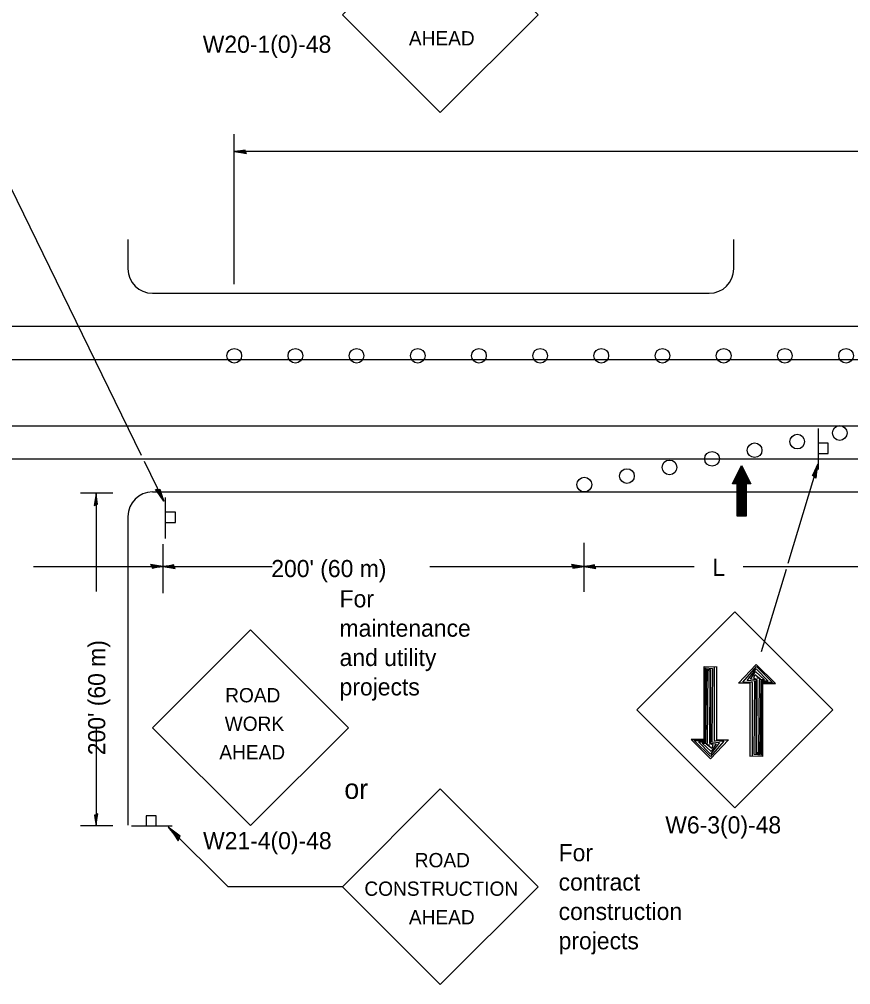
# Model space of a CAD drawing. Extents: x 92217 to 93577, y 75831 to 76271.
# Drawn here: x 92439.5 to 92544.3, y 75983.4 to 76105.2 of the extents above; entities that cross this region are included whole.
import ezdxf

# ---------------------------------------------------------------- set-up
doc = ezdxf.new("R2010")
doc.units = 0
for name, color, linetype in [('Design_PR_EOP', 7, 'Continuous'), ('Design_PR_Roadway Dimensions', 7, 'Continuous'), ('Level 7', 7, 'Continuous'), ('Sheets_General Details', 7, 'Continuous'), ('Stage_Construction Traffic Control', 7, 'Continuous'), ('Topo_PMK Symbols', 7, 'Continuous'), ('Topo_Traffic Sign', 7, 'Continuous')]:
    doc.layers.add(name, color=color, linetype=linetype)

msp = doc.modelspace()

# ---------------------------------------------------------------- linework, layer by layer
at = {"layer": 'Design_PR_EOP'}
for p, q in [((92453.22, 76073.71), (92453.22, 76077.42)), ((92529.59, 76073.71), (92529.59, 76077.4)), ((92456.3, 76070.62), (92526.51, 76070.62)), ((92456.3, 76045.56), (92593.06, 76045.56)), ((92453.22, 76003.5), (92453.22, 76042.47))]:
    msp.add_line(p, q, dxfattribs=at)
for centre, start, end in [((92456.3, 76073.71), 180, 270), ((92526.51, 76073.71), 270, 0), ((92456.3, 76042.47), 90, 180)]:
    msp.add_arc(centre, 3.09, start, end, dxfattribs=at)
at = {"layer": 'Design_PR_Roadway Dimensions'}
for p, q in [((92466.61, 76071.78), (92466.61, 76090.71)), ((92577.16, 76088.5), (92466.61, 76088.5)), ((92451.3, 76045.38), (92447.24, 76045.38)), ((92449.18, 76045.38), (92449.18, 76032.98)), ((92457.62, 76038.97), (92457.62, 76032.79)), ((92510.67, 76039.14), (92510.67, 76032.97)), ((92441.31, 76036.15), (92457.62, 76036.15)), ((92457.62, 76036.15), (92471.39, 76036.15)), ((92491.29, 76036.15), (92510.67, 76036.15)), ((92510.67, 76036.15), (92524.61, 76036.15)), ((92530.78, 76036.15), (92547.28, 76036.15)), ((92449.18, 76015.73), (92449.18, 76003.41)), ((92451.3, 76003.41), (92447.24, 76003.41))]:
    msp.add_line(p, q, dxfattribs=at)
for points in [[(92468.02, 76088.48), (92467.98, 76088.69), (92467.38, 76088.6), (92466.61, 76088.5), (92467.43, 76088.39), (92468.15, 76088.26), (92468.02, 76088.48), (92467.96, 76088.62), (92467.12, 76088.5), (92468.04, 76088.34), (92467.9, 76088.52), (92467.52, 76088.49), (92467.89, 76088.44)], [(92449.16, 76043.96), (92449.38, 76044.01), (92449.28, 76044.61), (92449.18, 76045.38), (92449.07, 76044.56), (92448.94, 76043.83), (92449.16, 76043.96), (92449.3, 76044.02), (92449.18, 76044.86), (92449.02, 76043.95), (92449.2, 76044.08), (92449.18, 76044.46), (92449.12, 76044.1)], [(92456.2, 76036.17), (92456.25, 76035.95), (92456.85, 76036.05), (92457.62, 76036.15), (92456.79, 76036.26), (92456.07, 76036.38), (92456.2, 76036.17), (92456.26, 76036.03), (92457.1, 76036.15), (92456.19, 76036.31), (92456.32, 76036.13), (92456.71, 76036.15), (92456.34, 76036.21)], [(92509.26, 76036.17), (92509.3, 76035.95), (92509.9, 76036.04), (92510.67, 76036.15), (92509.85, 76036.26), (92509.13, 76036.38), (92509.26, 76036.17), (92509.32, 76036.03), (92510.15, 76036.15), (92509.24, 76036.31), (92509.38, 76036.13), (92509.76, 76036.15), (92509.39, 76036.21)], [(92459.03, 76036.12), (92458.99, 76036.34), (92458.39, 76036.24), (92457.62, 76036.15), (92458.44, 76036.03), (92459.16, 76035.91), (92459.03, 76036.12), (92458.97, 76036.26), (92458.13, 76036.14), (92459.05, 76035.98), (92458.91, 76036.16), (92458.53, 76036.14), (92458.9, 76036.08)], [(92512.09, 76036.12), (92512.04, 76036.34), (92511.44, 76036.24), (92510.67, 76036.15), (92511.49, 76036.03), (92512.22, 76035.91), (92512.09, 76036.12), (92512.03, 76036.26), (92511.19, 76036.14), (92512.1, 76035.98), (92511.97, 76036.16), (92511.59, 76036.14), (92511.95, 76036.08)], [(92449.21, 76004.83), (92448.99, 76004.78), (92449.09, 76004.18), (92449.18, 76003.41), (92449.3, 76004.23), (92449.42, 76004.95), (92449.21, 76004.83), (92449.06, 76004.76), (92449.19, 76003.93), (92449.35, 76004.84), (92449.17, 76004.71), (92449.19, 76004.32), (92449.24, 76004.69)]]:
    msp.add_lwpolyline(points, dxfattribs=at)
at = {"layer": 'Level 7'}
for p, q in [((92318.1, 76066.45), (92791.71, 76066.45)), ((92318.1, 76049.73), (92791.71, 76049.73))]:
    msp.add_line(p, q, dxfattribs=at)
at = {"layer": 'Sheets_General Details'}
for p, q in [((92454.92, 76050.14), (92436.26, 76088.4)), ((92457.72, 76044.4), (92455.28, 76049.4))]:
    msp.add_line(p, q, dxfattribs=at)
at = {"layer": 'Stage_Construction Traffic Control'}
for centre in [(92466.61, 76062.73), (92474.32, 76062.73), (92482.03, 76062.73), (92489.75, 76062.73), (92497.46, 76062.73), (92505.18, 76062.73), (92512.89, 76062.73), (92520.6, 76062.73), (92528.32, 76062.73), (92536.03, 76062.73), (92543.75, 76062.73), (92542.96, 76052.99), (92537.59, 76051.9), (92532.22, 76050.82), (92526.85, 76049.73), (92521.49, 76048.65), (92510.75, 76046.48), (92516.12, 76047.56)]:
    msp.add_circle(centre, 0.926, dxfattribs=at)
at = {"layer": 'Topo_PMK Symbols'}
for p, q in [((92318.1, 76062.27), (92791.71, 76062.27)), ((92318.1, 76053.91), (92791.71, 76053.91))]:
    msp.add_line(p, q, dxfattribs=at)
for points in [[(92441.5, 76066.45), (92444.58, 76066.45)], [(92453.84, 76066.45), (92456.93, 76066.45)], [(92466.18, 76066.45), (92469.27, 76066.45)], [(92478.53, 76066.45), (92481.61, 76066.45)], [(92490.87, 76066.45), (92493.95, 76066.45)], [(92503.21, 76066.45), (92506.3, 76066.45)], [(92515.55, 76066.45), (92518.64, 76066.45)], [(92527.9, 76066.45), (92530.98, 76066.45)], [(92540.24, 76066.45), (92543.32, 76066.45)], [(92441.5, 76049.73), (92444.58, 76049.73)], [(92453.84, 76049.73), (92456.93, 76049.73)], [(92466.18, 76049.73), (92469.27, 76049.73)], [(92478.53, 76049.73), (92481.61, 76049.73)], [(92490.87, 76049.73), (92493.95, 76049.73)], [(92503.21, 76049.73), (92506.3, 76049.73)], [(92515.55, 76049.73), (92518.64, 76049.73)], [(92527.9, 76049.73), (92530.98, 76049.73)], [(92540.24, 76049.73), (92543.32, 76049.73)]]:
    msp.add_lwpolyline(points, dxfattribs=at)
at = {"layer": 'Topo_Traffic Sign'}
for p, q in [((92540.22, 76053.54), (92540.22, 76048.4)), ((92540.18, 76049.04), (92536.42, 76036.53)), ((92457.92, 76044.84), (92457.92, 76039.7)), ((92536.18, 76035.75), (92533.06, 76025.38)), ((92525.88, 76014.28), (92525.88, 76023.53)), ((92525.88, 76023.53), (92527.42, 76023.47)), ((92527.42, 76023.53), (92527.42, 76014.28)), ((92530.17, 76021.41), (92532.41, 76023.8)), ((92532.41, 76023.8), (92534.87, 76021.38)), ((92531.69, 76021.41), (92530.17, 76021.41)), ((92531.66, 76012.16), (92531.66, 76021.42)), ((92534.87, 76021.38), (92533.18, 76021.38)), ((92533.18, 76021.38), (92534.87, 76021.38)), ((92533.2, 76021.42), (92533.2, 76012.16)), ((92526.67, 76011.89), (92524.21, 76014.32)), ((92524.21, 76014.32), (92525.9, 76014.32)), ((92525.9, 76014.32), (92524.21, 76014.32)), ((92528.92, 76014.29), (92526.67, 76011.89)), ((92527.39, 76014.29), (92528.92, 76014.29)), ((92533.2, 76012.16), (92531.66, 76012.22)), ((92453.66, 76003.42), (92458.8, 76003.42)), ((92458.29, 76003.27), (92465.86, 75995.73)), ((92480.25, 75995.73), (92465.86, 75995.73))]:
    msp.add_line(p, q, dxfattribs=at)
for points in [[(92492.59, 76093.42), (92504.94, 76105.76), (92492.59, 76118.11), (92480.25, 76105.76), (92492.59, 76093.42)], [(92531.16, 76042.51), (92530, 76042.51), (92530, 76046.56), (92529.42, 76046.56), (92530.58, 76048.87), (92531.74, 76046.56), (92531.16, 76046.56), (92531.16, 76042.51)], [(92530.04, 76042.54), (92530.03, 76046.59), (92529.52, 76046.58), (92530.58, 76048.78), (92531.67, 76046.61), (92531.1, 76046.59), (92531.11, 76042.56), (92530.09, 76042.54), (92530.07, 76046.67), (92529.66, 76046.63), (92530.59, 76048.66), (92531.56, 76046.67), (92531.06, 76046.63), (92531.06, 76042.62), (92530.15, 76042.57), (92530.14, 76046.72), (92529.76, 76046.68), (92530.59, 76048.53), (92531.48, 76046.7), (92531, 76046.67), (92531, 76042.68), (92530.22, 76042.62), (92530.18, 76046.78), (92529.87, 76046.75), (92530.6, 76048.39), (92531.38, 76046.77), (92530.95, 76046.7), (92530.95, 76042.72), (92530.27, 76042.68), (92530.29, 76042.77), (92530.89, 76042.75), (92530.91, 76042.86), (92530.29, 76042.83), (92530.26, 76046.81), (92529.99, 76046.81), (92530.59, 76048.23), (92531.3, 76046.81), (92530.89, 76046.76), (92530.89, 76042.92), (92530.35, 76042.92), (92530.37, 76046.83), (92530.11, 76046.88), (92530.6, 76048.08), (92531.19, 76046.89), (92530.82, 76046.79), (92530.84, 76042.99), (92530.45, 76042.96), (92530.45, 76046.85), (92530.22, 76046.92), (92530.59, 76047.87), (92530.59, 76047.95), (92531.08, 76046.94), (92530.78, 76046.85), (92530.8, 76043.08), (92530.57, 76043.03), (92530.53, 76046.85), (92530.33, 76046.96), (92530.62, 76047.73), (92530.97, 76047), (92530.73, 76046.87), (92530.77, 76043.11), (92530.65, 76043.09), (92530.59, 76046.85), (92530.43, 76046.99), (92530.62, 76047.55), (92530.89, 76047.01), (92530.69, 76046.92), (92530.73, 76043.17), (92530.69, 76043.16), (92530.65, 76046.85), (92530.51, 76047), (92530.64, 76047.4), (92530.8, 76047.02), (92530.67, 76046.96), (92530.57, 76047), (92530.65, 76047.25), (92530.73, 76047.05), (92530.66, 76047.02), (92530.66, 76047.09), (92529.63, 76046.63), (92530.56, 76048.63), (92530.51, 76046.83), (92530.51, 76043.06), (92530.86, 76042.81), (92530.27, 76042.78), (92530.33, 76042.92), (92530.32, 76046.82), (92530.43, 76046.82), (92530.43, 76043.01)], [(92539.72, 76047.49), (92539.51, 76047.61), (92539.81, 76048.23), (92540.18, 76049.04), (92540.03, 76048.1), (92539.92, 76047.28), (92539.72, 76047.49), (92539.59, 76047.6), (92540.01, 76048.48), (92539.87, 76047.42), (92539.72, 76047.63), (92539.88, 76048.04), (92539.82, 76047.62)], [(92456.99, 76045.85), (92457.23, 76045.91), (92457.43, 76045.25), (92457.72, 76044.4), (92457.19, 76045.19), (92456.7, 76045.87), (92456.99, 76045.85), (92457.16, 76045.86), (92457.46, 76044.94), (92456.83, 76045.79), (92457.09, 76045.75), (92457.26, 76045.34), (92457.01, 76045.69)], [(92529.73, 76005.72), (92542.07, 76018.07), (92529.73, 76030.42), (92517.38, 76018.07), (92529.73, 76005.72)], [(92468.65, 76003.45), (92481, 76015.8), (92468.65, 76028.14), (92456.31, 76015.8), (92468.65, 76003.45)], [(92527.14, 76023.44), (92527.11, 76014.19), (92528.36, 76014.13), (92526.64, 76012.17), (92524.62, 76014.19), (92525.99, 76014.19), (92526.02, 76023.35), (92526.92, 76023.28), (92526.83, 76014.04), (92527.8, 76013.94), (92526.67, 76012.45), (92525.15, 76014.01), (92526.08, 76014.04), (92526.21, 76023.19), (92526.67, 76023.16), (92526.67, 76013.85), (92527.39, 76013.76), (92526.74, 76012.79), (92525.62, 76013.85), (92526.27, 76013.85), (92526.36, 76023.07), (92526.58, 76023), (92526.55, 76013.85), (92526.96, 76013.63), (92526.83, 76013.17), (92526.11, 76013.73), (92526.58, 76013.63)], [(92531.94, 76012.25), (92531.97, 76021.5), (92530.73, 76021.56), (92532.44, 76023.52), (92534.46, 76021.5), (92533.09, 76021.5), (92533.06, 76012.35), (92532.16, 76012.41), (92532.25, 76021.66), (92531.29, 76021.75), (92532.41, 76023.24), (92533.93, 76021.69), (92533, 76021.66), (92532.88, 76012.5), (92532.41, 76012.53), (92532.41, 76021.84), (92531.69, 76021.93), (92532.35, 76022.9), (92533.47, 76021.84), (92532.81, 76021.84), (92532.72, 76012.63), (92532.5, 76012.69), (92532.53, 76021.84), (92532.13, 76022.06), (92532.25, 76022.53), (92532.97, 76021.97), (92532.5, 76022.06)], [(92492.59, 75983.39), (92504.94, 75995.73), (92492.59, 76008.08), (92480.25, 75995.73), (92492.59, 75983.39)], [(92459.65, 76001.88), (92459.81, 76002.13), (92459.14, 76002.62), (92458.29, 76003.27), (92458.99, 76002.36), (92459.56, 76001.54), (92459.65, 76001.88), (92459.73, 76002.07), (92458.8, 76002.77), (92459.53, 76001.73), (92459.57, 76002.03), (92459.18, 76002.38), (92459.48, 76001.97)]]:
    msp.add_lwpolyline(points, dxfattribs=at)
for points in [[(92541.51, 76051.7), (92540.22, 76051.7), (92540.22, 76050.42), (92541.51, 76050.42)], [(92459.2, 76043), (92457.92, 76043), (92457.92, 76041.71), (92459.2, 76041.71)], [(92455.5, 76004.71), (92455.5, 76003.42), (92456.78, 76003.42), (92456.78, 76004.71)]]:
    msp.add_lwpolyline(points, close=True, dxfattribs=at)

# ---------------------------------------------------------------- texts
at = {"layer": 'Design_PR_Roadway Dimensions'}
for s, p in [("200' (60 m)", (92471.28, 76034.81)), ('L', (92526.9, 76034.96))]:
    msp.add_text(s, height=2.16, dxfattribs=at).set_placement(p)
msp.add_text("200' (60 m)", height=2.16, rotation=90, dxfattribs=at).set_placement((92450.35, 76012.34))
at = {"layer": 'Topo_Traffic Sign'}
for s, height, p in [('AHEAD', 1.8, (92488.63, 76101.89)), ('ROAD', 1.8, (92489.37, 75998.2)), ('CONSTRUCTION', 1.7999, (92483.02, 75994.6)), ('AHEAD', 1.8, (92488.63, 75991))]:
    msp.add_text(s, height=height, rotation=0.0011, dxfattribs=at).set_placement(p)
for s, height, p in [('W20-1(0)-48', 2.1597, (92462.64, 76100.96)), ('For', 2.16, (92479.89, 76030.99)), ('maintenance', 2.16, (92479.89, 76027.29)), ('and utility', 2.16, (92479.89, 76023.59)), ('projects', 2.16, (92479.89, 76019.88)), ('ROAD', 1.8, (92465.47, 76019.01)), ('WORK', 1.8, (92465.41, 76015.41)), ('AHEAD', 1.8, (92464.73, 76011.81)), ('or', 2.52, (92480.49, 76006.83)), ('W6-3(0)-48', 2.16, (92520.96, 76002.47)), ('W21-4(0)-48', 2.1597, (92462.68, 76000.48)), ('For', 2.16, (92507.51, 75998.96)), ('contract', 2.16, (92507.51, 75995.26)), ('construction', 2.16, (92507.51, 75991.55)), ('projects', 2.16, (92507.51, 75987.85))]:
    msp.add_text(s, height=height, dxfattribs=at).set_placement(p)

doc.saveas('drawing.dxf')
